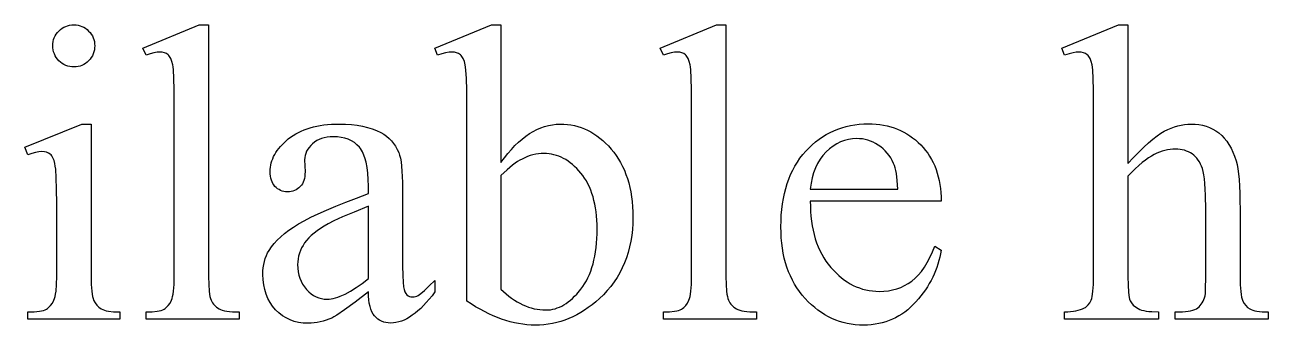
# Model space of a CAD drawing. Extents: x 2178 to 2669, y -281 to -1.
# Drawn here: x 2421 to 2497.8, y -222.3 to -203.8 of the extents above; entities that cross this region are included whole.
import ezdxf

# ---------------------------------------------------------------- set-up
doc = ezdxf.new("R2010")
doc.units = 0
doc.layers.get('0').update_dxf_attribs({"linetype": 'CONTINUOUS'})

msp = doc.modelspace()

# ---------------------------------------------------------------- linework, layer by layer
for points in [[(2424.04, -203.828), (2424.171, -203.833), (2424.298, -203.851), (2424.419, -203.88), (2424.536, -203.922), (2424.648, -203.975), (2424.754, -204.039), (2424.856, -204.116), (2424.952, -204.204), (2425.041, -204.301), (2425.117, -204.402), (2425.182, -204.509), (2425.235, -204.621), (2425.276, -204.737), (2425.306, -204.859), (2425.323, -204.985), (2425.329, -205.117), (2425.323, -205.248), (2425.306, -205.375), (2425.276, -205.497), (2425.235, -205.615), (2425.182, -205.727), (2425.117, -205.835), (2425.041, -205.938), (2424.952, -206.036), (2424.856, -206.126), (2424.754, -206.203), (2424.648, -206.269), (2424.536, -206.323), (2424.419, -206.365), (2424.298, -206.395), (2424.171, -206.413), (2424.04, -206.419), (2423.908, -206.413), (2423.781, -206.395), (2423.659, -206.365), (2423.542, -206.323), (2423.429, -206.269), (2423.322, -206.203), (2423.219, -206.126), (2423.121, -206.036), (2423.031, -205.938), (2422.953, -205.835), (2422.887, -205.727), (2422.834, -205.615), (2422.792, -205.497), (2422.762, -205.375), (2422.744, -205.248), (2422.738, -205.117), (2422.744, -204.985), (2422.761, -204.859), (2422.791, -204.737), (2422.832, -204.621), (2422.885, -204.509), (2422.95, -204.402), (2423.026, -204.301), (2423.114, -204.204), (2423.211, -204.116), (2423.313, -204.039), (2423.421, -203.975), (2423.534, -203.922), (2423.652, -203.88), (2423.776, -203.851), (2423.905, -203.833)], [(2432.35, -203.828), (2432.35, -219.337), (2432.36, -219.839), (2432.39, -220.249), (2432.412, -220.42), (2432.439, -220.567), (2432.472, -220.691), (2432.509, -220.792), (2432.6, -220.96), (2432.653, -221.036), (2432.712, -221.106), (2432.776, -221.171), (2432.845, -221.231), (2433.001, -221.334), (2433.093, -221.378), (2433.202, -221.415), (2433.33, -221.447), (2433.476, -221.473), (2433.64, -221.493), (2433.822, -221.508), (2434.239, -221.519), (2434.239, -221.979), (2428.507, -221.979), (2428.507, -221.519), (2428.878, -221.509), (2429.184, -221.478), (2429.313, -221.455), (2429.427, -221.426), (2429.524, -221.392), (2429.605, -221.354), (2429.677, -221.309), (2429.744, -221.257), (2429.807, -221.199), (2429.867, -221.133), (2429.974, -220.983), (2430.065, -220.805), (2430.104, -220.698), (2430.137, -220.569), (2430.166, -220.419), (2430.189, -220.246), (2430.22, -219.835), (2430.231, -219.337), (2430.231, -208.716), (2430.225, -207.822), (2430.208, -207.119), (2430.18, -206.607), (2430.162, -206.422), (2430.141, -206.285), (2430.09, -206.076), (2430.025, -205.903), (2429.946, -205.767), (2429.902, -205.712), (2429.854, -205.666), (2429.748, -205.593), (2429.629, -205.541), (2429.496, -205.51), (2429.35, -205.5), (2429.173, -205.512), (2428.973, -205.551), (2428.752, -205.615), (2428.507, -205.704), (2428.29, -205.257), (2431.775, -203.828)], [(2450.399, -212.303), (2450.612, -212.017), (2450.828, -211.75), (2451.045, -211.501), (2451.265, -211.27), (2451.486, -211.058), (2451.71, -210.864), (2451.936, -210.689), (2452.164, -210.532), (2452.394, -210.394), (2452.626, -210.274), (2452.86, -210.172), (2453.096, -210.089), (2453.335, -210.025), (2453.575, -209.979), (2453.818, -209.951), (2454.062, -209.942), (2454.286, -209.948), (2454.505, -209.966), (2454.721, -209.996), (2454.934, -210.038), (2455.143, -210.092), (2455.348, -210.158), (2455.549, -210.236), (2455.747, -210.326), (2455.942, -210.429), (2456.133, -210.543), (2456.32, -210.669), (2456.504, -210.807), (2456.684, -210.957), (2456.86, -211.119), (2457.033, -211.294), (2457.203, -211.48), (2457.365, -211.677), (2457.517, -211.882), (2457.658, -212.097), (2457.789, -212.32), (2457.909, -212.552), (2458.019, -212.792), (2458.119, -213.042), (2458.208, -213.301), (2458.286, -213.568), (2458.354, -213.844), (2458.412, -214.129), (2458.459, -214.423), (2458.496, -214.725), (2458.522, -215.037), (2458.538, -215.357), (2458.543, -215.686), (2458.535, -216.071), (2458.511, -216.446), (2458.47, -216.811), (2458.414, -217.167), (2458.341, -217.514), (2458.252, -217.851), (2458.147, -218.179), (2458.026, -218.497), (2457.889, -218.806), (2457.735, -219.106), (2457.566, -219.395), (2457.38, -219.676), (2457.178, -219.947), (2456.96, -220.208), (2456.725, -220.46), (2456.475, -220.703), (2456.252, -220.9), (2456.025, -221.085), (2455.795, -221.258), (2455.562, -221.417), (2455.326, -221.564), (2455.087, -221.698), (2454.844, -221.819), (2454.599, -221.928), (2454.35, -222.024), (2454.098, -222.107), (2453.842, -222.177), (2453.584, -222.234), (2453.322, -222.279), (2453.057, -222.311), (2452.789, -222.33), (2452.518, -222.336), (2452.262, -222.331), (2452.005, -222.313), (2451.748, -222.284), (2451.489, -222.244), (2451.229, -222.192), (2450.968, -222.128), (2450.706, -222.053), (2450.444, -221.966), (2450.18, -221.868), (2449.914, -221.758), (2449.648, -221.637), (2449.379, -221.504), (2449.11, -221.359), (2448.839, -221.203), (2448.567, -221.035), (2448.293, -220.856), (2448.293, -208.742), (2448.287, -207.842), (2448.269, -207.134), (2448.239, -206.617), (2448.22, -206.43), (2448.197, -206.291), (2448.142, -206.08), (2448.074, -205.905), (2448.035, -205.831), (2447.992, -205.767), (2447.946, -205.712), (2447.897, -205.666), (2447.789, -205.593), (2447.667, -205.541), (2447.533, -205.51), (2447.387, -205.5), (2447.197, -205.512), (2446.984, -205.551), (2446.75, -205.615), (2446.493, -205.704), (2446.314, -205.257), (2449.825, -203.828), (2450.399, -203.828)], [(2464.287, -203.828), (2464.287, -219.337), (2464.297, -219.839), (2464.327, -220.249), (2464.349, -220.42), (2464.377, -220.567), (2464.409, -220.691), (2464.447, -220.792), (2464.537, -220.96), (2464.591, -221.036), (2464.649, -221.106), (2464.713, -221.171), (2464.783, -221.231), (2464.938, -221.334), (2465.03, -221.378), (2465.14, -221.415), (2465.268, -221.447), (2465.414, -221.473), (2465.577, -221.493), (2465.759, -221.508), (2466.176, -221.519), (2466.176, -221.979), (2460.445, -221.979), (2460.445, -221.519), (2460.815, -221.509), (2461.121, -221.478), (2461.251, -221.455), (2461.364, -221.426), (2461.461, -221.392), (2461.543, -221.354), (2461.614, -221.309), (2461.681, -221.257), (2461.745, -221.199), (2461.804, -221.133), (2461.911, -220.983), (2462.002, -220.805), (2462.041, -220.698), (2462.075, -220.569), (2462.103, -220.419), (2462.127, -220.246), (2462.158, -219.835), (2462.168, -219.337), (2462.168, -208.716), (2462.163, -207.822), (2462.146, -207.119), (2462.118, -206.607), (2462.1, -206.422), (2462.079, -206.285), (2462.027, -206.076), (2461.962, -205.903), (2461.884, -205.767), (2461.839, -205.712), (2461.792, -205.666), (2461.686, -205.593), (2461.567, -205.541), (2461.434, -205.51), (2461.287, -205.5), (2461.11, -205.512), (2460.911, -205.551), (2460.689, -205.615), (2460.445, -205.704), (2460.228, -205.257), (2463.713, -203.828)], [(2489.102, -203.828), (2489.102, -212.38), (2489.447, -212.008), (2489.773, -211.671), (2490.082, -211.369), (2490.372, -211.102), (2490.643, -210.87), (2490.897, -210.672), (2491.132, -210.51), (2491.348, -210.382), (2491.556, -210.279), (2491.763, -210.19), (2491.971, -210.114), (2492.178, -210.052), (2492.385, -210.004), (2492.593, -209.969), (2492.8, -209.949), (2493.008, -209.942), (2493.252, -209.95), (2493.488, -209.976), (2493.715, -210.019), (2493.933, -210.079), (2494.143, -210.156), (2494.343, -210.251), (2494.535, -210.362), (2494.718, -210.491), (2494.891, -210.638), (2495.052, -210.804), (2495.202, -210.99), (2495.34, -211.196), (2495.467, -211.421), (2495.582, -211.666), (2495.686, -211.93), (2495.778, -212.214), (2495.835, -212.439), (2495.884, -212.707), (2495.925, -213.017), (2495.96, -213.369), (2495.986, -213.764), (2496.005, -214.2), (2496.016, -214.68), (2496.02, -215.201), (2496.02, -219.337), (2496.031, -219.848), (2496.065, -220.272), (2496.09, -220.451), (2496.121, -220.608), (2496.157, -220.743), (2496.199, -220.856), (2496.274, -221.001), (2496.371, -221.13), (2496.491, -221.243), (2496.633, -221.341), (2496.717, -221.383), (2496.818, -221.419), (2496.934, -221.45), (2497.067, -221.475), (2497.38, -221.508), (2497.756, -221.519), (2497.756, -221.979), (2492.012, -221.979), (2492.012, -221.519), (2492.28, -221.519), (2492.477, -221.516), (2492.658, -221.504), (2492.823, -221.484), (2492.973, -221.457), (2493.107, -221.422), (2493.226, -221.379), (2493.329, -221.329), (2493.416, -221.271), (2493.493, -221.205), (2493.564, -221.131), (2493.629, -221.051), (2493.687, -220.963), (2493.74, -220.867), (2493.787, -220.764), (2493.828, -220.654), (2493.863, -220.537), (2493.88, -220.385), (2493.892, -220.134), (2493.901, -219.337), (2493.901, -215.201), (2493.889, -214.326), (2493.873, -213.95), (2493.852, -213.615), (2493.824, -213.321), (2493.79, -213.068), (2493.75, -212.857), (2493.703, -212.686), (2493.65, -212.541), (2493.59, -212.405), (2493.522, -212.278), (2493.447, -212.161), (2493.364, -212.054), (2493.274, -211.955), (2493.176, -211.866), (2493.072, -211.786), (2492.96, -211.716), (2492.843, -211.655), (2492.721, -211.604), (2492.593, -211.561), (2492.459, -211.529), (2492.32, -211.505), (2492.175, -211.491), (2492.025, -211.486), (2491.868, -211.492), (2491.709, -211.507), (2491.549, -211.533), (2491.387, -211.569), (2491.223, -211.616), (2491.058, -211.673), (2490.891, -211.74), (2490.723, -211.818), (2490.55, -211.912), (2490.368, -212.026), (2490.178, -212.162), (2489.979, -212.319), (2489.772, -212.497), (2489.557, -212.697), (2489.334, -212.917), (2489.102, -213.159), (2489.102, -219.337), (2489.11, -219.88), (2489.135, -220.31), (2489.154, -220.483), (2489.177, -220.627), (2489.204, -220.743), (2489.236, -220.83), (2489.273, -220.902), (2489.317, -220.971), (2489.427, -221.1), (2489.566, -221.217), (2489.734, -221.322), (2489.833, -221.368), (2489.949, -221.408), (2490.081, -221.442), (2490.23, -221.47), (2490.395, -221.492), (2490.577, -221.507), (2490.991, -221.519), (2490.991, -221.979), (2485.196, -221.979), (2485.196, -221.519), (2485.385, -221.516), (2485.564, -221.504), (2485.733, -221.485), (2485.891, -221.459), (2486.039, -221.425), (2486.177, -221.383), (2486.304, -221.334), (2486.421, -221.277), (2486.483, -221.241), (2486.542, -221.199), (2486.651, -221.092), (2486.747, -220.956), (2486.83, -220.792), (2486.865, -220.691), (2486.897, -220.567), (2486.923, -220.42), (2486.944, -220.249), (2486.973, -219.839), (2486.983, -219.337), (2486.983, -208.755), (2486.977, -207.849), (2486.959, -207.137), (2486.929, -206.617), (2486.909, -206.43), (2486.887, -206.291), (2486.833, -206.08), (2486.766, -205.905), (2486.686, -205.767), (2486.641, -205.712), (2486.593, -205.666), (2486.486, -205.593), (2486.362, -205.541), (2486.221, -205.51), (2486.064, -205.5), (2485.909, -205.512), (2485.713, -205.551), (2485.475, -205.615), (2485.196, -205.704), (2485.017, -205.257), (2488.515, -203.828)], [(2425.099, -209.942), (2425.099, -219.337), (2425.109, -219.84), (2425.139, -220.251), (2425.162, -220.422), (2425.189, -220.57), (2425.221, -220.696), (2425.259, -220.798), (2425.348, -220.969), (2425.457, -221.116), (2425.584, -221.24), (2425.731, -221.341), (2425.817, -221.383), (2425.92, -221.419), (2426.038, -221.45), (2426.173, -221.475), (2426.491, -221.508), (2426.874, -221.519), (2426.874, -221.979), (2421.193, -221.979), (2421.193, -221.519), (2421.586, -221.509), (2421.908, -221.478), (2422.043, -221.455), (2422.16, -221.426), (2422.26, -221.392), (2422.342, -221.354), (2422.414, -221.309), (2422.481, -221.257), (2422.605, -221.133), (2422.714, -220.983), (2422.808, -220.805), (2422.848, -220.698), (2422.883, -220.569), (2422.913, -220.419), (2422.937, -220.246), (2422.97, -219.835), (2422.98, -219.337), (2422.98, -214.831), (2422.973, -213.964), (2422.952, -213.264), (2422.916, -212.732), (2422.892, -212.528), (2422.865, -212.367), (2422.814, -212.178), (2422.751, -212.021), (2422.674, -211.894), (2422.631, -211.843), (2422.585, -211.799), (2422.48, -211.729), (2422.358, -211.679), (2422.218, -211.65), (2422.061, -211.64), (2421.873, -211.652), (2421.666, -211.687), (2421.439, -211.747), (2421.193, -211.831), (2421.015, -211.371), (2424.538, -209.942)], [(2442.217, -220.294), (2441.401, -220.916), (2440.752, -221.392), (2440.271, -221.721), (2440.093, -221.83), (2439.957, -221.902), (2439.784, -221.977), (2439.607, -222.042), (2439.428, -222.097), (2439.246, -222.142), (2439.061, -222.177), (2438.873, -222.202), (2438.683, -222.217), (2438.489, -222.222), (2438.193, -222.209), (2437.91, -222.17), (2437.64, -222.105), (2437.384, -222.014), (2437.141, -221.897), (2436.911, -221.755), (2436.695, -221.586), (2436.492, -221.392), (2436.308, -221.176), (2436.148, -220.944), (2436.013, -220.696), (2435.903, -220.431), (2435.817, -220.15), (2435.756, -219.853), (2435.719, -219.539), (2435.707, -219.209), (2435.713, -218.999), (2435.731, -218.796), (2435.761, -218.6), (2435.803, -218.411), (2435.856, -218.23), (2435.922, -218.055), (2436, -217.888), (2436.09, -217.728), (2436.233, -217.513), (2436.4, -217.301), (2436.591, -217.092), (2436.806, -216.886), (2437.046, -216.683), (2437.309, -216.484), (2437.597, -216.288), (2437.909, -216.094), (2438.259, -215.898), (2438.664, -215.691), (2439.122, -215.473), (2439.634, -215.246), (2440.199, -215.007), (2440.818, -214.759), (2441.491, -214.5), (2442.217, -214.231), (2442.217, -213.771), (2442.208, -213.351), (2442.182, -212.965), (2442.139, -212.614), (2442.078, -212.297), (2442, -212.014), (2441.904, -211.766), (2441.85, -211.654), (2441.792, -211.551), (2441.729, -211.457), (2441.662, -211.371), (2441.515, -211.219), (2441.352, -211.087), (2441.174, -210.975), (2440.98, -210.883), (2440.77, -210.812), (2440.545, -210.761), (2440.304, -210.731), (2440.047, -210.72), (2439.851, -210.727), (2439.665, -210.748), (2439.49, -210.782), (2439.326, -210.829), (2439.171, -210.89), (2439.027, -210.965), (2438.894, -211.053), (2438.77, -211.154), (2438.657, -211.265), (2438.558, -211.379), (2438.475, -211.498), (2438.407, -211.62), (2438.353, -211.747), (2438.316, -211.877), (2438.293, -212.012), (2438.285, -212.15), (2438.311, -212.89), (2438.306, -213.033), (2438.292, -213.167), (2438.269, -213.293), (2438.236, -213.411), (2438.194, -213.52), (2438.142, -213.62), (2438.081, -213.713), (2438.011, -213.797), (2437.933, -213.872), (2437.849, -213.936), (2437.76, -213.991), (2437.665, -214.036), (2437.564, -214.071), (2437.457, -214.096), (2437.344, -214.111), (2437.226, -214.116), (2437.11, -214.111), (2437, -214.095), (2436.896, -214.069), (2436.797, -214.033), (2436.703, -213.986), (2436.614, -213.929), (2436.531, -213.862), (2436.454, -213.784), (2436.383, -213.697), (2436.322, -213.603), (2436.271, -213.501), (2436.229, -213.392), (2436.196, -213.274), (2436.172, -213.15), (2436.158, -213.018), (2436.154, -212.878), (2436.158, -212.741), (2436.171, -212.606), (2436.193, -212.472), (2436.224, -212.34), (2436.263, -212.209), (2436.312, -212.08), (2436.369, -211.951), (2436.434, -211.825), (2436.509, -211.699), (2436.592, -211.575), (2436.684, -211.453), (2436.785, -211.332), (2437.014, -211.093), (2437.277, -210.861), (2437.421, -210.75), (2437.572, -210.645), (2437.73, -210.549), (2437.895, -210.459), (2438.067, -210.376), (2438.247, -210.301), (2438.433, -210.233), (2438.627, -210.172), (2438.827, -210.118), (2439.035, -210.071), (2439.25, -210.032), (2439.472, -209.999), (2439.7, -209.974), (2439.936, -209.956), (2440.43, -209.942), (2440.81, -209.95), (2441.173, -209.975), (2441.519, -210.015), (2441.847, -210.073), (2442.157, -210.146), (2442.45, -210.236), (2442.725, -210.343), (2442.983, -210.465), (2443.165, -210.571), (2443.335, -210.691), (2443.492, -210.825), (2443.637, -210.973), (2443.77, -211.134), (2443.89, -211.31), (2443.998, -211.5), (2444.093, -211.703), (2444.147, -211.859), (2444.194, -212.05), (2444.233, -212.277), (2444.266, -212.539), (2444.291, -212.838), (2444.309, -213.173), (2444.319, -213.543), (2444.323, -213.95), (2444.323, -217.92), (2444.327, -218.675), (2444.339, -219.268), (2444.359, -219.699), (2444.387, -219.969), (2444.424, -220.141), (2444.471, -220.283), (2444.529, -220.393), (2444.597, -220.473), (2444.674, -220.529), (2444.755, -220.568), (2444.843, -220.592), (2444.936, -220.6), (2445.035, -220.595), (2445.127, -220.578), (2445.213, -220.55), (2445.293, -220.511), (2445.458, -220.391), (2445.686, -220.195), (2445.975, -219.925), (2446.327, -219.579), (2446.327, -220.294), (2446.149, -220.526), (2445.972, -220.743), (2445.795, -220.945), (2445.62, -221.132), (2445.446, -221.304), (2445.273, -221.461), (2445.101, -221.603), (2444.929, -221.73), (2444.759, -221.842), (2444.59, -221.94), (2444.422, -222.022), (2444.254, -222.089), (2444.088, -222.141), (2443.923, -222.179), (2443.759, -222.201), (2443.595, -222.209), (2443.443, -222.202), (2443.299, -222.182), (2443.162, -222.148), (2443.034, -222.1), (2442.913, -222.039), (2442.801, -221.965), (2442.696, -221.876), (2442.6, -221.775), (2442.513, -221.657), (2442.437, -221.519), (2442.372, -221.363), (2442.319, -221.188), (2442.277, -220.993), (2442.246, -220.779), (2442.226, -220.546)], [(2469.495, -214.69), (2469.499, -215.011), (2469.512, -215.324), (2469.536, -215.627), (2469.569, -215.922), (2469.613, -216.208), (2469.667, -216.485), (2469.731, -216.754), (2469.805, -217.014), (2469.889, -217.264), (2469.983, -217.507), (2470.087, -217.74), (2470.201, -217.964), (2470.325, -218.18), (2470.46, -218.387), (2470.604, -218.586), (2470.759, -218.775), (2470.92, -218.954), (2471.085, -219.122), (2471.253, -219.278), (2471.425, -219.423), (2471.6, -219.556), (2471.779, -219.677), (2471.961, -219.787), (2472.147, -219.886), (2472.336, -219.972), (2472.529, -220.048), (2472.725, -220.111), (2472.925, -220.163), (2473.128, -220.204), (2473.335, -220.233), (2473.545, -220.25), (2473.758, -220.256), (2474.041, -220.246), (2474.314, -220.216), (2474.578, -220.167), (2474.832, -220.098), (2475.077, -220.009), (2475.313, -219.9), (2475.539, -219.772), (2475.756, -219.624), (2475.964, -219.452), (2476.163, -219.252), (2476.354, -219.023), (2476.536, -218.767), (2476.71, -218.483), (2476.875, -218.17), (2477.032, -217.829), (2477.179, -217.46), (2477.575, -217.716), (2477.538, -217.933), (2477.492, -218.148), (2477.439, -218.36), (2477.377, -218.57), (2477.308, -218.778), (2477.231, -218.983), (2477.145, -219.186), (2477.052, -219.386), (2476.95, -219.584), (2476.841, -219.779), (2476.724, -219.972), (2476.599, -220.163), (2476.465, -220.351), (2476.324, -220.536), (2476.175, -220.72), (2476.018, -220.9), (2475.854, -221.074), (2475.685, -221.237), (2475.512, -221.388), (2475.333, -221.529), (2475.149, -221.658), (2474.959, -221.775), (2474.765, -221.882), (2474.566, -221.977), (2474.361, -222.062), (2474.152, -222.134), (2473.937, -222.196), (2473.718, -222.247), (2473.493, -222.286), (2473.263, -222.314), (2473.028, -222.331), (2472.788, -222.336), (2472.527, -222.33), (2472.271, -222.311), (2472.02, -222.279), (2471.773, -222.234), (2471.531, -222.176), (2471.294, -222.106), (2471.062, -222.022), (2470.834, -221.926), (2470.611, -221.817), (2470.392, -221.696), (2470.179, -221.561), (2469.97, -221.414), (2469.766, -221.254), (2469.567, -221.081), (2469.372, -220.895), (2469.182, -220.696), (2469.001, -220.487), (2468.831, -220.268), (2468.673, -220.041), (2468.526, -219.805), (2468.391, -219.561), (2468.268, -219.307), (2468.157, -219.045), (2468.057, -218.773), (2467.97, -218.493), (2467.893, -218.205), (2467.829, -217.907), (2467.776, -217.6), (2467.735, -217.285), (2467.706, -216.961), (2467.688, -216.628), (2467.682, -216.286), (2467.688, -215.916), (2467.707, -215.557), (2467.737, -215.207), (2467.779, -214.869), (2467.833, -214.54), (2467.899, -214.222), (2467.977, -213.914), (2468.067, -213.616), (2468.169, -213.329), (2468.283, -213.052), (2468.409, -212.786), (2468.548, -212.529), (2468.698, -212.284), (2468.86, -212.048), (2469.034, -211.823), (2469.221, -211.608), (2469.416, -211.404), (2469.617, -211.214), (2469.825, -211.037), (2470.039, -210.873), (2470.259, -210.722), (2470.485, -210.585), (2470.717, -210.46), (2470.955, -210.349), (2471.199, -210.25), (2471.45, -210.165), (2471.707, -210.093), (2471.969, -210.034), (2472.238, -209.988), (2472.513, -209.955), (2472.795, -209.936), (2473.082, -209.929), (2473.325, -209.934), (2473.562, -209.949), (2473.794, -209.975), (2474.021, -210.01), (2474.242, -210.056), (2474.458, -210.111), (2474.668, -210.177), (2474.872, -210.253), (2475.071, -210.339), (2475.265, -210.435), (2475.453, -210.541), (2475.636, -210.658), (2475.813, -210.784), (2475.985, -210.921), (2476.151, -211.068), (2476.311, -211.225), (2476.464, -211.39), (2476.608, -211.562), (2476.741, -211.741), (2476.864, -211.927), (2476.978, -212.12), (2477.082, -212.319), (2477.175, -212.526), (2477.259, -212.739), (2477.333, -212.959), (2477.397, -213.186), (2477.452, -213.419), (2477.496, -213.66), (2477.531, -213.907), (2477.555, -214.161), (2477.57, -214.422), (2477.575, -214.69)], [(2469.495, -213.95), (2474.907, -213.95), (2474.867, -213.43), (2474.808, -212.993), (2474.773, -212.805), (2474.733, -212.638), (2474.688, -212.492), (2474.639, -212.367), (2474.555, -212.193), (2474.46, -212.029), (2474.356, -211.874), (2474.242, -211.729), (2474.118, -211.593), (2473.985, -211.467), (2473.841, -211.351), (2473.688, -211.244), (2473.529, -211.148), (2473.369, -211.065), (2473.206, -210.995), (2473.042, -210.937), (2472.876, -210.893), (2472.708, -210.861), (2472.539, -210.842), (2472.367, -210.835), (2472.106, -210.848), (2471.851, -210.887), (2471.604, -210.951), (2471.364, -211.041), (2471.13, -211.157), (2470.904, -211.298), (2470.684, -211.466), (2470.472, -211.659), (2470.273, -211.875), (2470.097, -212.111), (2469.942, -212.367), (2469.809, -212.643), (2469.698, -212.94), (2469.609, -213.256), (2469.541, -213.593)], [(2450.399, -213.12), (2450.399, -220.115), (2450.562, -220.27), (2450.727, -220.415), (2450.894, -220.55), (2451.061, -220.675), (2451.23, -220.791), (2451.401, -220.897), (2451.572, -220.993), (2451.746, -221.079), (2451.92, -221.155), (2452.096, -221.221), (2452.272, -221.277), (2452.449, -221.323), (2452.628, -221.359), (2452.807, -221.384), (2452.988, -221.4), (2453.169, -221.405), (2453.314, -221.4), (2453.457, -221.385), (2453.599, -221.36), (2453.74, -221.325), (2453.879, -221.28), (2454.018, -221.225), (2454.155, -221.16), (2454.291, -221.085), (2454.425, -221.001), (2454.559, -220.906), (2454.691, -220.801), (2454.822, -220.687), (2454.951, -220.562), (2455.08, -220.427), (2455.333, -220.128), (2455.454, -219.964), (2455.567, -219.791), (2455.673, -219.609), (2455.771, -219.417), (2455.861, -219.217), (2455.943, -219.007), (2456.018, -218.789), (2456.084, -218.561), (2456.143, -218.325), (2456.194, -218.079), (2456.237, -217.824), (2456.272, -217.56), (2456.299, -217.287), (2456.319, -217.005), (2456.331, -216.714), (2456.335, -216.414), (2456.331, -216.137), (2456.319, -215.868), (2456.299, -215.608), (2456.272, -215.355), (2456.237, -215.111), (2456.194, -214.875), (2456.143, -214.647), (2456.084, -214.427), (2456.018, -214.215), (2455.943, -214.012), (2455.861, -213.816), (2455.771, -213.629), (2455.673, -213.45), (2455.567, -213.279), (2455.454, -213.116), (2455.333, -212.961), (2455.206, -212.815), (2455.078, -212.678), (2454.947, -212.551), (2454.814, -212.433), (2454.68, -212.325), (2454.542, -212.226), (2454.403, -212.136), (2454.262, -212.056), (2454.118, -211.985), (2453.973, -211.924), (2453.825, -211.872), (2453.675, -211.83), (2453.523, -211.797), (2453.369, -211.773), (2453.213, -211.759), (2453.054, -211.754), (2452.885, -211.76), (2452.716, -211.776), (2452.547, -211.803), (2452.378, -211.841), (2452.208, -211.889), (2452.039, -211.948), (2451.87, -212.018), (2451.701, -212.099), (2451.569, -212.171), (2451.428, -212.259), (2451.279, -212.362), (2451.12, -212.482), (2450.777, -212.769)], [(2442.217, -219.464), (2442.217, -215.009), (2441.338, -215.364), (2440.631, -215.664), (2440.094, -215.907), (2439.728, -216.094), (2439.485, -216.236), (2439.259, -216.378), (2439.052, -216.523), (2438.863, -216.669), (2438.692, -216.816), (2438.538, -216.966), (2438.403, -217.116), (2438.285, -217.269), (2438.184, -217.424), (2438.095, -217.582), (2438.021, -217.744), (2437.96, -217.91), (2437.912, -218.08), (2437.878, -218.252), (2437.858, -218.429), (2437.851, -218.609), (2437.86, -218.834), (2437.886, -219.049), (2437.928, -219.254), (2437.988, -219.45), (2438.066, -219.636), (2438.16, -219.812), (2438.271, -219.978), (2438.4, -220.134), (2438.54, -220.277), (2438.685, -220.4), (2438.835, -220.504), (2438.991, -220.589), (2439.151, -220.656), (2439.317, -220.703), (2439.488, -220.731), (2439.664, -220.741), (2439.788, -220.736), (2439.916, -220.721), (2440.049, -220.696), (2440.187, -220.661), (2440.33, -220.616), (2440.478, -220.561), (2440.787, -220.422), (2441.116, -220.242), (2441.464, -220.023), (2441.831, -219.764)]]:
    msp.add_lwpolyline(points, close=True)

doc.saveas('drawing.dxf')
